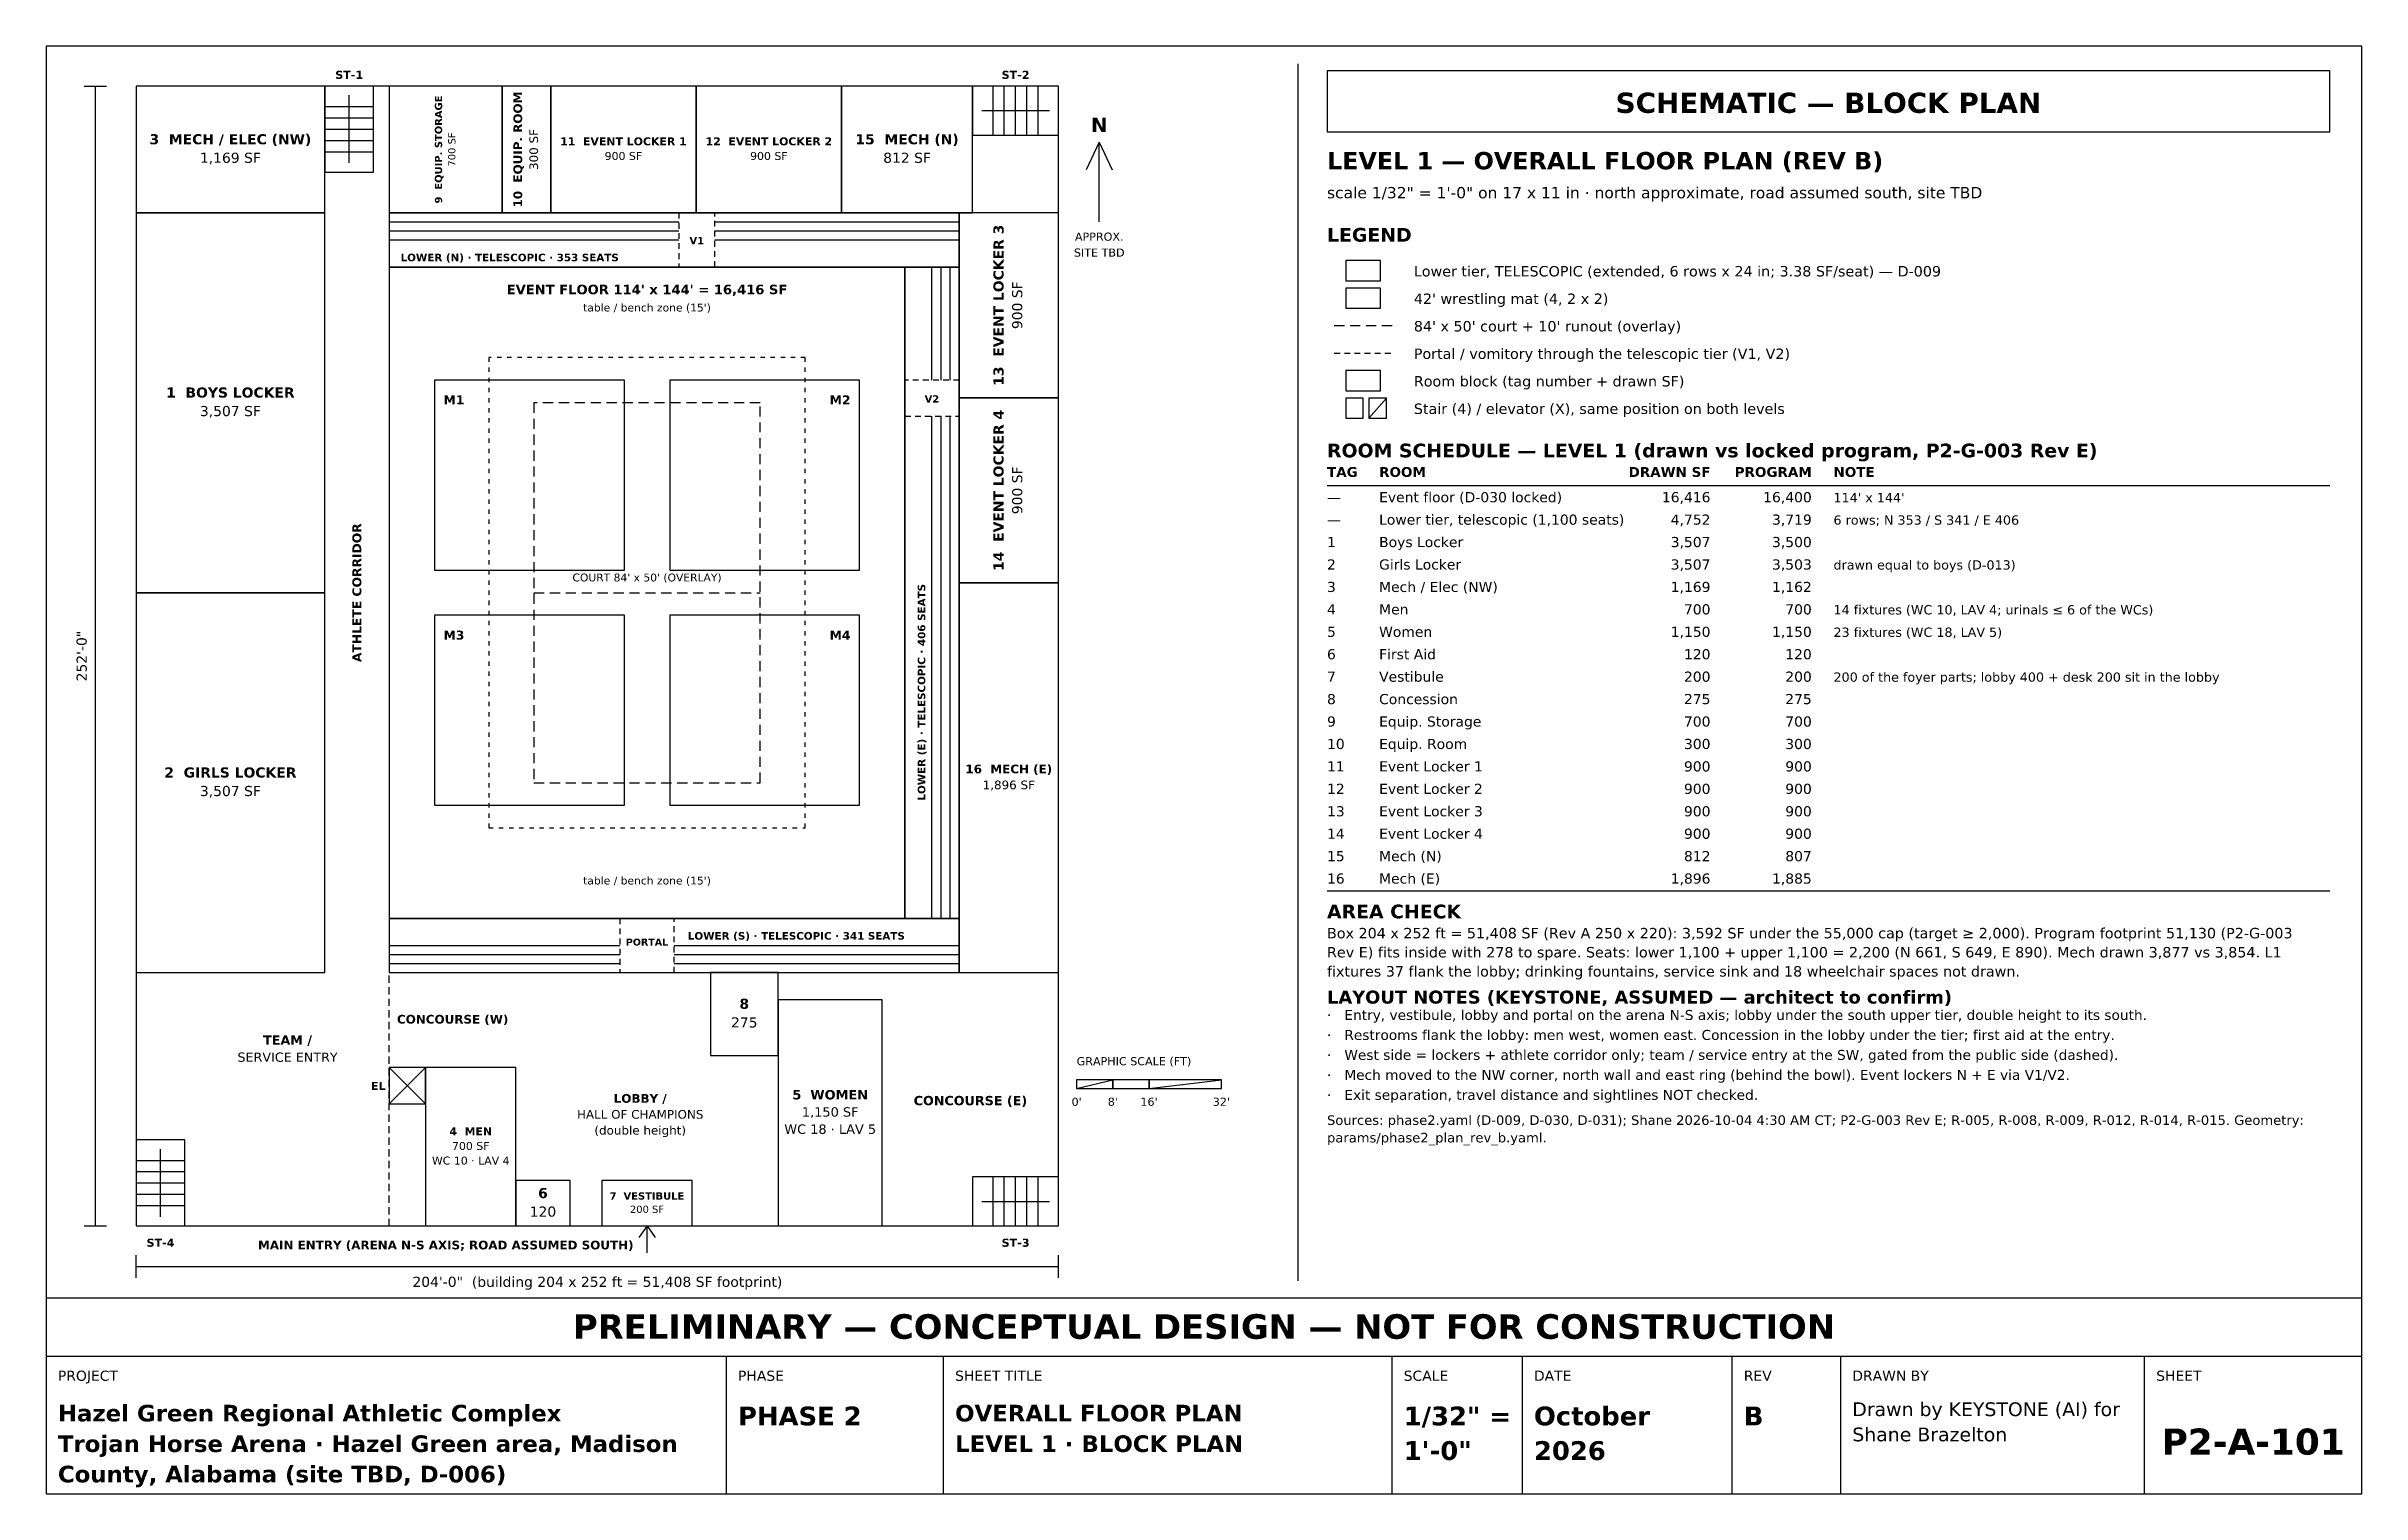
# Model space of a CAD drawing. Header units: inches. Extents: x 0.5 to 16.5, y 0.5 to 10.5.
import ezdxf
from ezdxf.enums import TextEntityAlignment as Align

# ---------------------------------------------------------------- set-up
doc = ezdxf.new("R2010")
doc.units = ezdxf.units.IN
doc.header["$MEASUREMENT"] = 0
for name, color, linetype in [('A-ANNO-DIMS', 7, 'Continuous'), ('A-ANNO-TABL', 7, 'Continuous'), ('A-ANNO-TEXT', 7, 'Continuous'), ('A-AREA-BLCK', 7, 'Continuous'), ('A-AREA-IDEN', 7, 'Continuous'), ('A-FLOR-CORT', 7, 'Continuous'), ('A-FLOR-MATS', 7, 'Continuous'), ('A-FLOR-STRS', 7, 'Continuous'), ('A-SEAT-FIXD', 7, 'Continuous'), ('A-SEAT-TELE', 7, 'Continuous'), ('A-WALL-BLDG', 7, 'Continuous'), ('G-ANNO-TTLB', 7, 'Continuous')]:
    doc.layers.add(name, color=color, linetype=linetype)
doc.styles.add('KS-BOLD', font='DejaVuSans-Bold.ttf')
doc.styles.add('KS-REG', font='DejaVuSans.ttf')

msp = doc.modelspace()

# ---------------------------------------------------------------- linework, layer by layer
at = {"layer": 'A-ANNO-DIMS'}
for p, q in [((0.761, 10.225), (0.917, 10.225)), ((0.839, 2.35), (0.839, 10.225)), ((7.776, 9.838), (7.686, 9.647)), ((7.776, 9.287), (7.776, 9.838)), ((7.776, 9.838), (7.866, 9.647)), ((7.62, 3.3), (7.87, 3.36)), ((8.12, 3.3), (8.62, 3.36)), ((0.761, 2.35), (0.917, 2.35)), ((4.651, 2.35), (4.595, 2.269)), ((4.651, 2.163), (4.651, 2.35)), ((4.651, 2.35), (4.707, 2.269)), ((1.12, 1.991), (1.12, 2.147)), ((7.495, 1.991), (7.495, 2.147)), ((1.12, 2.069), (7.495, 2.069))]:
    msp.add_line(p, q, dxfattribs=at)
for points in [[(7.62, 3.3), (7.87, 3.3), (7.87, 3.36), (7.62, 3.36)], [(7.87, 3.3), (8.12, 3.3), (8.12, 3.36), (7.87, 3.36)], [(8.12, 3.3), (8.62, 3.3), (8.62, 3.36), (8.12, 3.36)]]:
    msp.add_lwpolyline(points, close=True, dxfattribs=at)
at = {"layer": 'A-ANNO-TABL'}
for p, q in [((9.35, 7.465), (16.28, 7.465)), ((9.35, 4.665), (16.28, 4.665))]:
    msp.add_line(p, q, dxfattribs=at)
at = {"layer": 'A-ANNO-TEXT'}
for p, q in [((9.15, 1.97), (9.15, 10.38)), ((9.4, 8.57), (9.47, 8.57)), ((9.51, 8.57), (9.58, 8.57)), ((9.62, 8.57), (9.69, 8.57)), ((9.73, 8.57), (9.8, 8.57)), ((9.4, 8.38), (9.44, 8.38)), ((9.47, 8.38), (9.51, 8.38)), ((9.54, 8.38), (9.58, 8.38)), ((9.61, 8.38), (9.65, 8.38)), ((9.68, 8.38), (9.72, 8.38)), ((9.75, 8.38), (9.79, 8.38)), ((9.64, 7.93), (9.76, 8.07))]:
    msp.add_line(p, q, dxfattribs=at)
for points in [[(9.35, 9.91), (16.28, 9.91), (16.28, 10.33), (9.35, 10.33)], [(9.48, 8.88), (9.72, 8.88), (9.72, 9.02), (9.48, 9.02)], [(9.48, 8.69), (9.72, 8.69), (9.72, 8.83), (9.48, 8.83)], [(9.48, 8.12), (9.72, 8.12), (9.72, 8.26), (9.48, 8.26)], [(9.48, 7.93), (9.6, 7.93), (9.6, 8.07), (9.48, 8.07)], [(9.64, 7.93), (9.76, 7.93), (9.76, 8.07), (9.64, 8.07)]]:
    msp.add_lwpolyline(points, close=True, dxfattribs=at)
at = {"layer": 'A-AREA-BLCK'}
for p, q in [((4.91, 9.35), (4.87, 9.35)), ((4.87, 9.35), (4.87, 9.31)), ((4.98, 9.35), (4.94, 9.35)), ((5.05, 9.35), (5.01, 9.35)), ((5.12, 9.35), (5.08, 9.35)), ((5.12, 9.325), (5.12, 9.35)), ((5.12, 9.255), (5.12, 9.295)), ((4.87, 9.28), (4.87, 9.24)), ((4.87, 9.21), (4.87, 9.17)), ((4.87, 9.14), (4.87, 9.1)), ((5.12, 9.185), (5.12, 9.225)), ((5.12, 9.115), (5.12, 9.155)), ((4.87, 9.07), (4.87, 9.03)), ((4.87, 9), (4.87, 8.975)), ((4.87, 8.975), (4.91, 8.975)), ((4.94, 8.975), (4.98, 8.975)), ((5.01, 8.975), (5.05, 8.975)), ((5.08, 8.975), (5.12, 8.975)), ((5.12, 9.045), (5.12, 9.085)), ((5.12, 8.975), (5.12, 9.015)), ((6.458, 8.194), (6.433, 8.194)), ((6.433, 8.194), (6.433, 8.154)), ((6.527, 8.194), (6.487, 8.194)), ((6.598, 8.194), (6.558, 8.194)), ((6.668, 8.194), (6.628, 8.194)), ((6.737, 8.194), (6.697, 8.194)), ((6.808, 8.194), (6.768, 8.194)), ((6.808, 8.154), (6.808, 8.194)), ((6.433, 8.124), (6.433, 8.084)), ((6.433, 8.054), (6.433, 8.014)), ((6.808, 8.084), (6.808, 8.124)), ((6.808, 8.014), (6.808, 8.054)), ((6.433, 7.984), (6.433, 7.944)), ((6.433, 7.944), (6.473, 7.944)), ((6.503, 7.944), (6.543, 7.944)), ((6.572, 7.944), (6.612, 7.944)), ((6.643, 7.944), (6.683, 7.944)), ((6.713, 7.944), (6.753, 7.944)), ((6.782, 7.944), (6.808, 7.944)), ((6.808, 7.944), (6.808, 7.984)), ((4.489, 4.475), (4.464, 4.475)), ((4.464, 4.475), (4.464, 4.435)), ((4.464, 4.405), (4.464, 4.365)), ((4.464, 4.335), (4.464, 4.295)), ((4.559, 4.475), (4.519, 4.475)), ((4.629, 4.475), (4.589, 4.475)), ((4.699, 4.475), (4.659, 4.475)), ((4.769, 4.475), (4.729, 4.475)), ((4.839, 4.475), (4.799, 4.475)), ((4.839, 4.45), (4.839, 4.475)), ((4.839, 4.38), (4.839, 4.42)), ((4.839, 4.31), (4.839, 4.35)), ((4.464, 4.265), (4.464, 4.225)), ((4.464, 4.195), (4.464, 4.155)), ((4.839, 4.24), (4.839, 4.28)), ((4.839, 4.17), (4.839, 4.21)), ((2.87, 4.03), (2.87, 4.08)), ((2.87, 3.95), (2.87, 4)), ((4.464, 4.125), (4.464, 4.1)), ((4.464, 4.1), (4.504, 4.1)), ((4.534, 4.1), (4.574, 4.1)), ((4.604, 4.1), (4.644, 4.1)), ((4.674, 4.1), (4.714, 4.1)), ((4.744, 4.1), (4.784, 4.1)), ((4.814, 4.1), (4.839, 4.1)), ((4.839, 4.1), (4.839, 4.14)), ((2.87, 3.87), (2.87, 3.92)), ((2.87, 3.79), (2.87, 3.84)), ((2.87, 3.71), (2.87, 3.76)), ((2.87, 3.63), (2.87, 3.68)), ((2.87, 3.55), (2.87, 3.6)), ((2.87, 3.47), (2.87, 3.52)), ((2.87, 3.39), (2.87, 3.44)), ((2.87, 3.31), (2.87, 3.36)), ((2.87, 3.23), (2.87, 3.28)), ((2.87, 3.15), (2.87, 3.2)), ((2.87, 3.07), (2.87, 3.12)), ((2.87, 2.99), (2.87, 3.04)), ((2.87, 2.91), (2.87, 2.96)), ((2.87, 2.83), (2.87, 2.88)), ((2.87, 2.75), (2.87, 2.8)), ((2.87, 2.67), (2.87, 2.72)), ((2.87, 2.59), (2.87, 2.64)), ((2.87, 2.51), (2.87, 2.56)), ((2.87, 2.43), (2.87, 2.48)), ((2.87, 2.35), (2.87, 2.4))]:
    msp.add_line(p, q, dxfattribs=at)
for points in [[(1.12, 9.35), (2.425, 9.35), (2.425, 10.225), (1.12, 10.225)], [(2.87, 9.35), (3.651, 9.35), (3.651, 10.225), (2.87, 10.225)], [(3.651, 9.35), (3.986, 9.35), (3.986, 10.225), (3.651, 10.225)], [(3.986, 9.35), (4.991, 9.35), (4.991, 10.225), (3.986, 10.225)], [(4.991, 9.35), (5.995, 9.35), (5.995, 10.225), (4.991, 10.225)], [(5.995, 9.35), (6.901, 9.35), (6.901, 10.225), (5.995, 10.225)], [(1.12, 6.725), (2.425, 6.725), (2.425, 9.35), (1.12, 9.35)], [(6.808, 8.072), (7.495, 8.072), (7.495, 9.35), (6.808, 9.35)], [(6.808, 6.793), (7.495, 6.793), (7.495, 8.072), (6.808, 8.072)], [(1.12, 4.1), (2.425, 4.1), (2.425, 6.725), (1.12, 6.725)], [(6.808, 4.1), (7.495, 4.1), (7.495, 6.793), (6.808, 6.793)], [(5.089, 3.527), (5.558, 3.527), (5.558, 4.1), (5.089, 4.1)], [(5.558, 2.35), (6.276, 2.35), (6.276, 3.913), (5.558, 3.913)], [(3.12, 2.35), (3.745, 2.35), (3.745, 3.444), (3.12, 3.444)], [(3.745, 2.35), (4.12, 2.35), (4.12, 2.663), (3.745, 2.663)], [(4.339, 2.35), (4.964, 2.35), (4.964, 2.663), (4.339, 2.663)]]:
    msp.add_lwpolyline(points, close=True, dxfattribs=at)
at = {"layer": 'A-FLOR-CORT'}
for p, q in [((3.575, 8.35), (3.558, 8.35)), ((3.558, 8.35), (3.558, 8.32)), ((3.645, 8.35), (3.615, 8.35)), ((3.715, 8.35), (3.685, 8.35)), ((3.785, 8.35), (3.755, 8.35)), ((3.855, 8.35), (3.825, 8.35)), ((3.925, 8.35), (3.895, 8.35)), ((3.995, 8.35), (3.965, 8.35)), ((4.065, 8.35), (4.035, 8.35)), ((4.135, 8.35), (4.105, 8.35)), ((4.205, 8.35), (4.175, 8.35)), ((4.275, 8.35), (4.245, 8.35)), ((4.345, 8.35), (4.315, 8.35)), ((4.415, 8.35), (4.385, 8.35)), ((4.485, 8.35), (4.455, 8.35)), ((4.555, 8.35), (4.525, 8.35)), ((4.625, 8.35), (4.595, 8.35)), ((4.695, 8.35), (4.665, 8.35)), ((4.765, 8.35), (4.735, 8.35)), ((4.835, 8.35), (4.805, 8.35)), ((4.905, 8.35), (4.875, 8.35)), ((4.975, 8.35), (4.945, 8.35)), ((5.045, 8.35), (5.015, 8.35)), ((5.115, 8.35), (5.085, 8.35)), ((5.185, 8.35), (5.155, 8.35)), ((5.255, 8.35), (5.225, 8.35)), ((5.325, 8.35), (5.295, 8.35)), ((5.395, 8.35), (5.365, 8.35)), ((5.465, 8.35), (5.435, 8.35)), ((5.535, 8.35), (5.505, 8.35)), ((5.605, 8.35), (5.575, 8.35)), ((5.675, 8.35), (5.645, 8.35)), ((5.745, 8.35), (5.715, 8.35)), ((5.745, 8.32), (5.745, 8.35)), ((3.558, 8.28), (3.558, 8.25)), ((3.558, 8.21), (3.558, 8.18)), ((5.745, 8.25), (5.745, 8.28)), ((5.745, 8.18), (5.745, 8.21)), ((3.558, 8.14), (3.558, 8.11)), ((3.558, 8.07), (3.558, 8.04)), ((3.558, 8), (3.558, 7.97)), ((3.892, 8.037), (3.87, 8.037)), ((3.87, 8.037), (3.87, 7.967)), ((4.002, 8.037), (3.932, 8.037)), ((4.112, 8.037), (4.042, 8.037)), ((4.222, 8.037), (4.152, 8.037)), ((4.332, 8.037), (4.262, 8.037)), ((4.442, 8.037), (4.372, 8.037)), ((4.553, 8.037), (4.482, 8.037)), ((4.662, 8.037), (4.592, 8.037)), ((4.772, 8.037), (4.702, 8.037)), ((4.883, 8.037), (4.812, 8.037)), ((4.992, 8.037), (4.923, 8.037)), ((5.103, 8.037), (5.032, 8.037)), ((5.213, 8.037), (5.143, 8.037)), ((5.322, 8.037), (5.253, 8.037)), ((5.433, 8.037), (5.362, 8.037)), ((5.433, 7.943), (5.433, 8.012)), ((5.745, 8.11), (5.745, 8.14)), ((5.745, 8.04), (5.745, 8.07)), ((3.558, 7.93), (3.558, 7.9)), ((3.558, 7.86), (3.558, 7.83)), ((3.87, 7.927), (3.87, 7.857)), ((5.433, 7.833), (5.433, 7.902)), ((5.745, 7.97), (5.745, 8)), ((5.745, 7.9), (5.745, 7.93)), ((5.745, 7.83), (5.745, 7.86)), ((3.558, 7.79), (3.558, 7.76)), ((3.558, 7.72), (3.558, 7.69)), ((3.87, 7.817), (3.87, 7.747)), ((3.87, 7.707), (3.87, 7.637)), ((5.433, 7.723), (5.433, 7.793)), ((5.433, 7.613), (5.433, 7.683)), ((5.745, 7.76), (5.745, 7.79)), ((5.745, 7.69), (5.745, 7.72)), ((3.558, 7.65), (3.558, 7.62)), ((3.558, 7.58), (3.558, 7.55)), ((3.87, 7.597), (3.87, 7.527)), ((5.433, 7.503), (5.433, 7.573)), ((5.745, 7.62), (5.745, 7.65)), ((5.745, 7.55), (5.745, 7.58)), ((3.558, 7.51), (3.558, 7.48)), ((3.558, 7.44), (3.558, 7.41)), ((3.558, 7.37), (3.558, 7.34)), ((3.87, 7.487), (3.87, 7.417)), ((3.87, 7.377), (3.87, 7.307)), ((5.433, 7.393), (5.433, 7.463)), ((5.745, 7.48), (5.745, 7.51)), ((5.745, 7.41), (5.745, 7.44)), ((5.745, 7.34), (5.745, 7.37)), ((3.558, 7.3), (3.558, 7.27)), ((3.558, 7.23), (3.558, 7.2)), ((3.87, 7.267), (3.87, 7.197)), ((5.433, 7.283), (5.433, 7.353)), ((5.433, 7.173), (5.433, 7.243)), ((5.745, 7.27), (5.745, 7.3)), ((5.745, 7.2), (5.745, 7.23)), ((3.558, 7.16), (3.558, 7.13)), ((3.558, 7.09), (3.558, 7.06)), ((3.87, 7.157), (3.87, 7.087)), ((3.87, 7.047), (3.87, 6.977)), ((5.433, 7.063), (5.433, 7.133)), ((5.745, 7.13), (5.745, 7.16)), ((5.745, 7.06), (5.745, 7.09)), ((3.558, 7.02), (3.558, 6.99)), ((3.558, 6.95), (3.558, 6.92)), ((3.87, 6.937), (3.87, 6.867)), ((5.433, 6.953), (5.433, 7.023)), ((5.433, 6.843), (5.433, 6.913)), ((5.745, 6.99), (5.745, 7.02)), ((5.745, 6.92), (5.745, 6.95)), ((5.745, 6.85), (5.745, 6.88)), ((3.558, 6.88), (3.558, 6.85)), ((3.558, 6.81), (3.558, 6.78)), ((3.558, 6.74), (3.558, 6.71)), ((3.87, 6.827), (3.87, 6.757)), ((3.87, 6.725), (3.94, 6.725)), ((3.98, 6.725), (4.05, 6.725)), ((4.09, 6.725), (4.16, 6.725)), ((4.2, 6.725), (4.27, 6.725)), ((4.31, 6.725), (4.38, 6.725)), ((4.42, 6.725), (4.49, 6.725)), ((4.53, 6.725), (4.6, 6.725)), ((4.64, 6.725), (4.71, 6.725)), ((4.75, 6.725), (4.82, 6.725)), ((4.86, 6.725), (4.93, 6.725)), ((4.97, 6.725), (5.04, 6.725)), ((5.08, 6.725), (5.15, 6.725)), ((5.19, 6.725), (5.26, 6.725)), ((5.3, 6.725), (5.37, 6.725)), ((5.41, 6.725), (5.433, 6.725)), ((5.433, 6.732), (5.433, 6.803)), ((5.745, 6.78), (5.745, 6.81)), ((5.745, 6.71), (5.745, 6.74)), ((3.558, 6.67), (3.558, 6.64)), ((3.558, 6.6), (3.558, 6.57)), ((3.87, 6.717), (3.87, 6.647)), ((3.87, 6.607), (3.87, 6.537)), ((5.433, 6.623), (5.433, 6.693)), ((5.433, 6.513), (5.433, 6.583)), ((5.745, 6.64), (5.745, 6.67)), ((5.745, 6.57), (5.745, 6.6)), ((3.558, 6.53), (3.558, 6.5)), ((3.558, 6.46), (3.558, 6.43)), ((3.87, 6.497), (3.87, 6.427)), ((5.433, 6.402), (5.433, 6.473)), ((5.745, 6.5), (5.745, 6.53)), ((5.745, 6.43), (5.745, 6.46)), ((3.558, 6.39), (3.558, 6.36)), ((3.558, 6.32), (3.558, 6.29)), ((3.558, 6.25), (3.558, 6.22)), ((3.87, 6.387), (3.87, 6.317)), ((3.87, 6.277), (3.87, 6.207)), ((5.433, 6.293), (5.433, 6.362)), ((5.433, 6.183), (5.433, 6.252)), ((5.745, 6.36), (5.745, 6.39)), ((5.745, 6.29), (5.745, 6.32)), ((5.745, 6.22), (5.745, 6.25)), ((3.558, 6.18), (3.558, 6.15)), ((3.558, 6.11), (3.558, 6.08)), ((3.87, 6.167), (3.87, 6.097)), ((5.433, 6.072), (5.433, 6.143)), ((5.745, 6.15), (5.745, 6.18)), ((5.745, 6.08), (5.745, 6.11)), ((3.558, 6.04), (3.558, 6.01)), ((3.558, 5.97), (3.558, 5.94)), ((3.87, 6.057), (3.87, 5.987)), ((3.87, 5.947), (3.87, 5.877)), ((5.433, 5.962), (5.433, 6.032)), ((5.433, 5.853), (5.433, 5.922)), ((5.745, 6.01), (5.745, 6.04)), ((5.745, 5.94), (5.745, 5.97)), ((3.558, 5.9), (3.558, 5.87)), ((3.558, 5.83), (3.558, 5.8)), ((3.558, 5.76), (3.558, 5.73)), ((3.87, 5.837), (3.87, 5.767)), ((5.433, 5.742), (5.433, 5.812)), ((5.745, 5.87), (5.745, 5.9)), ((5.745, 5.8), (5.745, 5.83)), ((5.745, 5.73), (5.745, 5.76)), ((3.558, 5.69), (3.558, 5.66)), ((3.558, 5.62), (3.558, 5.59)), ((3.87, 5.727), (3.87, 5.657)), ((3.87, 5.617), (3.87, 5.547)), ((5.433, 5.632), (5.433, 5.702)), ((5.745, 5.66), (5.745, 5.69)), ((5.745, 5.59), (5.745, 5.62)), ((3.558, 5.55), (3.558, 5.52)), ((3.558, 5.48), (3.558, 5.45)), ((3.87, 5.507), (3.87, 5.437)), ((5.433, 5.522), (5.433, 5.592)), ((5.433, 5.412), (5.433, 5.482)), ((5.745, 5.52), (5.745, 5.55)), ((5.745, 5.45), (5.745, 5.48)), ((3.558, 5.41), (3.558, 5.38)), ((3.558, 5.34), (3.558, 5.31)), ((3.87, 5.412), (3.94, 5.412)), ((3.98, 5.412), (4.05, 5.412)), ((4.09, 5.412), (4.16, 5.412)), ((4.2, 5.412), (4.27, 5.412)), ((4.31, 5.412), (4.38, 5.412)), ((4.42, 5.412), (4.49, 5.412)), ((4.53, 5.412), (4.6, 5.412)), ((4.64, 5.412), (4.71, 5.412)), ((4.75, 5.412), (4.82, 5.412)), ((4.86, 5.412), (4.93, 5.412)), ((4.97, 5.412), (5.04, 5.412)), ((5.08, 5.412), (5.15, 5.412)), ((5.19, 5.412), (5.26, 5.412)), ((5.3, 5.412), (5.37, 5.412)), ((5.41, 5.412), (5.433, 5.412)), ((5.745, 5.38), (5.745, 5.41)), ((5.745, 5.31), (5.745, 5.34)), ((3.558, 5.27), (3.558, 5.24)), ((3.558, 5.2), (3.558, 5.17)), ((3.558, 5.13), (3.558, 5.1)), ((5.745, 5.24), (5.745, 5.27)), ((5.745, 5.17), (5.745, 5.2)), ((5.745, 5.1), (5.745, 5.13)), ((3.558, 5.1), (3.587, 5.1)), ((3.627, 5.1), (3.658, 5.1)), ((3.698, 5.1), (3.728, 5.1)), ((3.768, 5.1), (3.798, 5.1)), ((3.838, 5.1), (3.868, 5.1)), ((3.908, 5.1), (3.938, 5.1)), ((3.978, 5.1), (4.008, 5.1)), ((4.048, 5.1), (4.077, 5.1)), ((4.117, 5.1), (4.147, 5.1)), ((4.188, 5.1), (4.218, 5.1)), ((4.258, 5.1), (4.287, 5.1)), ((4.328, 5.1), (4.357, 5.1)), ((4.397, 5.1), (4.428, 5.1)), ((4.468, 5.1), (4.498, 5.1)), ((4.538, 5.1), (4.568, 5.1)), ((4.607, 5.1), (4.638, 5.1)), ((4.678, 5.1), (4.707, 5.1)), ((4.748, 5.1), (4.778, 5.1)), ((4.818, 5.1), (4.848, 5.1)), ((4.888, 5.1), (4.918, 5.1)), ((4.958, 5.1), (4.988, 5.1)), ((5.028, 5.1), (5.058, 5.1)), ((5.098, 5.1), (5.128, 5.1)), ((5.168, 5.1), (5.198, 5.1)), ((5.238, 5.1), (5.268, 5.1)), ((5.308, 5.1), (5.338, 5.1)), ((5.378, 5.1), (5.408, 5.1)), ((5.448, 5.1), (5.478, 5.1)), ((5.518, 5.1), (5.547, 5.1)), ((5.588, 5.1), (5.617, 5.1)), ((5.657, 5.1), (5.688, 5.1)), ((5.727, 5.1), (5.745, 5.1))]:
    msp.add_line(p, q, dxfattribs=at)
at = {"layer": 'A-FLOR-MATS'}
for points in [[(2.87, 4.475), (6.433, 4.475), (6.433, 8.975), (2.87, 8.975)], [(3.183, 6.881), (4.495, 6.881), (4.495, 8.194), (3.183, 8.194)], [(4.808, 6.881), (6.12, 6.881), (6.12, 8.194), (4.808, 8.194)], [(3.183, 5.256), (4.495, 5.256), (4.495, 6.569), (3.183, 6.569)], [(4.808, 5.256), (6.12, 5.256), (6.12, 6.569), (4.808, 6.569)]]:
    msp.add_lwpolyline(points, close=True, dxfattribs=at)
at = {"layer": 'A-FLOR-STRS'}
for p, q in [((2.425, 10.084), (2.762, 10.084)), ((2.593, 9.694), (2.593, 10.162)), ((7.042, 9.887), (7.042, 10.225)), ((7.12, 9.887), (7.12, 10.225)), ((7.198, 9.887), (7.198, 10.225)), ((7.276, 9.887), (7.276, 10.225)), ((7.354, 9.887), (7.354, 10.225)), ((2.425, 10.006), (2.762, 10.006)), ((2.425, 9.928), (2.762, 9.928)), ((6.964, 10.056), (7.433, 10.056)), ((2.425, 9.85), (2.762, 9.85)), ((2.425, 9.772), (2.762, 9.772)), ((2.87, 3.194), (3.12, 3.444)), ((2.87, 3.444), (3.12, 3.194)), ((1.289, 2.413), (1.289, 2.881)), ((1.12, 2.803), (1.458, 2.803)), ((1.12, 2.725), (1.458, 2.725)), ((1.12, 2.647), (1.458, 2.647)), ((1.12, 2.569), (1.458, 2.569)), ((7.042, 2.35), (7.042, 2.688)), ((7.12, 2.35), (7.12, 2.688)), ((7.198, 2.35), (7.198, 2.688)), ((7.276, 2.35), (7.276, 2.688)), ((7.354, 2.35), (7.354, 2.688)), ((1.12, 2.491), (1.458, 2.491)), ((6.964, 2.519), (7.433, 2.519))]:
    msp.add_line(p, q, dxfattribs=at)
for points in [[(2.425, 9.631), (2.762, 9.631), (2.762, 10.225), (2.425, 10.225)], [(6.901, 9.887), (7.495, 9.887), (7.495, 10.225), (6.901, 10.225)], [(2.87, 3.194), (3.12, 3.194), (3.12, 3.444), (2.87, 3.444)], [(1.12, 2.35), (1.458, 2.35), (1.458, 2.944), (1.12, 2.944)], [(6.901, 2.35), (7.495, 2.35), (7.495, 2.688), (6.901, 2.688)]]:
    msp.add_lwpolyline(points, close=True, dxfattribs=at)
at = {"layer": 'A-SEAT-FIXD'}
msp.add_lwpolyline([(2.87, 4.1), (6.808, 4.1), (6.808, 9.35), (2.87, 9.35)], close=True, dxfattribs=at)
at = {"layer": 'A-SEAT-TELE'}
for p, q in [((2.87, 9.287), (4.87, 9.287)), ((5.12, 9.287), (6.808, 9.287)), ((2.87, 9.225), (4.87, 9.225)), ((2.87, 9.162), (4.87, 9.162)), ((5.12, 9.225), (6.808, 9.225)), ((5.12, 9.162), (6.808, 9.162)), ((6.62, 8.194), (6.62, 8.975)), ((6.683, 8.194), (6.683, 8.975)), ((6.745, 8.194), (6.745, 8.975)), ((6.62, 4.475), (6.62, 7.944)), ((6.683, 4.475), (6.683, 7.944)), ((6.745, 4.475), (6.745, 7.944)), ((2.87, 4.287), (4.464, 4.287)), ((2.87, 4.225), (4.464, 4.225)), ((2.87, 4.162), (4.464, 4.162)), ((4.839, 4.287), (6.808, 4.287)), ((4.839, 4.225), (6.808, 4.225)), ((4.839, 4.162), (6.808, 4.162))]:
    msp.add_line(p, q, dxfattribs=at)
for points in [[(2.87, 8.975), (6.808, 8.975), (6.808, 9.35), (2.87, 9.35)], [(6.433, 4.475), (6.808, 4.475), (6.808, 8.975), (6.433, 8.975)], [(2.87, 4.1), (6.808, 4.1), (6.808, 4.475), (2.87, 4.475)]]:
    msp.add_lwpolyline(points, close=True, dxfattribs=at)
at = {"layer": 'A-WALL-BLDG'}
msp.add_lwpolyline([(1.12, 2.35), (7.495, 2.35), (7.495, 10.225), (1.12, 10.225)], close=True, dxfattribs=at)
at = {"layer": 'G-ANNO-TTLB'}
for p, q in [((0.5, 1.45), (16.5, 1.45)), ((5.2, 0.5), (5.2, 1.45)), ((6.7, 0.5), (6.7, 1.45)), ((9.8, 0.5), (9.8, 1.45)), ((10.7, 0.5), (10.7, 1.45)), ((12.15, 0.5), (12.15, 1.45)), ((12.9, 0.5), (12.9, 1.45)), ((15, 0.5), (15, 1.45))]:
    msp.add_line(p, q, dxfattribs=at)
for points in [[(0.5, 0.5), (16.5, 0.5), (16.5, 10.5), (0.5, 10.5)], [(0.5, 1.45), (16.5, 1.45), (16.5, 1.85), (0.5, 1.85)]]:
    msp.add_lwpolyline(points, close=True, dxfattribs=at)

# ---------------------------------------------------------------- texts
at = {"layer": 'A-ANNO-DIMS'}
for s, height, style, p in [('N', 0.1, 'KS-BOLD', (7.776, 9.907)), ('APPROX.', 0.056, 'KS-REG', (7.776, 9.157)), ('SITE TBD', 0.056, 'KS-REG', (7.776, 9.047)), ("0'", 0.056, 'KS-REG', (7.62, 3.18)), ("8'", 0.056, 'KS-REG', (7.87, 3.18)), ("16'", 0.056, 'KS-REG', (8.12, 3.18)), ("32'", 0.056, 'KS-REG', (8.62, 3.18)), ('204\'-0"  (building 204 x 252 ft = 51,408 SF footprint)', 0.07, 'KS-REG', (4.308, 1.929))]:
    msp.add_text(s, height=height, dxfattribs=dict(at, style=style)).set_placement(p, align=Align.CENTER)
at = {"layer": 'A-ANNO-DIMS', "style": 'KS-REG'}
msp.add_text('252\'-0"', height=0.07, rotation=90, dxfattribs=at).set_placement((0.779, 6.287), align=Align.CENTER)
msp.add_text('GRAPHIC SCALE (FT)', height=0.056, dxfattribs=at).set_placement((7.62, 3.46))
at = {"layer": 'A-ANNO-TABL'}
for s, height, style, p in [('TAG', 0.068, 'KS-BOLD', (9.35, 7.525)), ('ROOM', 0.068, 'KS-BOLD', (9.71, 7.525)), ('NOTE', 0.068, 'KS-BOLD', (12.85, 7.525)), ('—', 0.07, 'KS-REG', (9.35, 7.35)), ('Event floor (D-030 locked)', 0.07, 'KS-REG', (9.71, 7.35)), ("114' x 144'", 0.064, 'KS-REG', (12.85, 7.35)), ('—', 0.07, 'KS-REG', (9.35, 7.195)), ('Lower tier, telescopic (1,100 seats)', 0.07, 'KS-REG', (9.71, 7.195)), ('6 rows; N 353 / S 341 / E 406', 0.064, 'KS-REG', (12.85, 7.195)), ('1', 0.07, 'KS-REG', (9.35, 7.04)), ('Boys Locker', 0.07, 'KS-REG', (9.71, 7.04)), ('2', 0.07, 'KS-REG', (9.35, 6.885)), ('Girls Locker', 0.07, 'KS-REG', (9.71, 6.885)), ('drawn equal to boys (D-013)', 0.064, 'KS-REG', (12.85, 6.885)), ('3', 0.07, 'KS-REG', (9.35, 6.73)), ('Mech / Elec (NW)', 0.07, 'KS-REG', (9.71, 6.73)), ('4', 0.07, 'KS-REG', (9.35, 6.575)), ('Men', 0.07, 'KS-REG', (9.71, 6.575)), ('14 fixtures (WC 10, LAV 4; urinals ≤ 6 of the WCs)', 0.064, 'KS-REG', (12.85, 6.575)), ('5', 0.07, 'KS-REG', (9.35, 6.42)), ('Women', 0.07, 'KS-REG', (9.71, 6.42)), ('23 fixtures (WC 18, LAV 5)', 0.064, 'KS-REG', (12.85, 6.42)), ('6', 0.07, 'KS-REG', (9.35, 6.265)), ('First Aid', 0.07, 'KS-REG', (9.71, 6.265)), ('7', 0.07, 'KS-REG', (9.35, 6.11)), ('Vestibule', 0.07, 'KS-REG', (9.71, 6.11)), ('200 of the foyer parts; lobby 400 + desk 200 sit in the lobby', 0.064, 'KS-REG', (12.85, 6.11)), ('8', 0.07, 'KS-REG', (9.35, 5.955)), ('Concession', 0.07, 'KS-REG', (9.71, 5.955)), ('9', 0.07, 'KS-REG', (9.35, 5.8)), ('Equip. Storage', 0.07, 'KS-REG', (9.71, 5.8)), ('10', 0.07, 'KS-REG', (9.35, 5.645)), ('Equip. Room', 0.07, 'KS-REG', (9.71, 5.645)), ('11', 0.07, 'KS-REG', (9.35, 5.49)), ('Event Locker 1', 0.07, 'KS-REG', (9.71, 5.49)), ('12', 0.07, 'KS-REG', (9.35, 5.335)), ('Event Locker 2', 0.07, 'KS-REG', (9.71, 5.335)), ('13', 0.07, 'KS-REG', (9.35, 5.18)), ('Event Locker 3', 0.07, 'KS-REG', (9.71, 5.18)), ('14', 0.07, 'KS-REG', (9.35, 5.025)), ('Event Locker 4', 0.07, 'KS-REG', (9.71, 5.025)), ('15', 0.07, 'KS-REG', (9.35, 4.87)), ('Mech (N)', 0.07, 'KS-REG', (9.71, 4.87)), ('16', 0.07, 'KS-REG', (9.35, 4.715)), ('Mech (E)', 0.07, 'KS-REG', (9.71, 4.715))]:
    msp.add_text(s, height=height, dxfattribs=dict(at, style=style)).set_placement(p)
for s, height, style, p in [('DRAWN SF', 0.068, 'KS-BOLD', (12, 7.525)), ('PROGRAM', 0.068, 'KS-BOLD', (12.7, 7.525)), ('16,416', 0.07, 'KS-REG', (12, 7.35)), ('16,400', 0.07, 'KS-REG', (12.7, 7.35)), ('4,752', 0.07, 'KS-REG', (12, 7.195)), ('3,719', 0.07, 'KS-REG', (12.7, 7.195)), ('3,507', 0.07, 'KS-REG', (12, 7.04)), ('3,500', 0.07, 'KS-REG', (12.7, 7.04)), ('3,507', 0.07, 'KS-REG', (12, 6.885)), ('3,503', 0.07, 'KS-REG', (12.7, 6.885)), ('1,169', 0.07, 'KS-REG', (12, 6.73)), ('1,162', 0.07, 'KS-REG', (12.7, 6.73)), ('700', 0.07, 'KS-REG', (12, 6.575)), ('700', 0.07, 'KS-REG', (12.7, 6.575)), ('1,150', 0.07, 'KS-REG', (12, 6.42)), ('1,150', 0.07, 'KS-REG', (12.7, 6.42)), ('120', 0.07, 'KS-REG', (12, 6.265)), ('120', 0.07, 'KS-REG', (12.7, 6.265)), ('200', 0.07, 'KS-REG', (12, 6.11)), ('200', 0.07, 'KS-REG', (12.7, 6.11)), ('275', 0.07, 'KS-REG', (12, 5.955)), ('275', 0.07, 'KS-REG', (12.7, 5.955)), ('700', 0.07, 'KS-REG', (12, 5.8)), ('700', 0.07, 'KS-REG', (12.7, 5.8)), ('300', 0.07, 'KS-REG', (12, 5.645)), ('300', 0.07, 'KS-REG', (12.7, 5.645)), ('900', 0.07, 'KS-REG', (12, 5.49)), ('900', 0.07, 'KS-REG', (12.7, 5.49)), ('900', 0.07, 'KS-REG', (12, 5.335)), ('900', 0.07, 'KS-REG', (12.7, 5.335)), ('900', 0.07, 'KS-REG', (12, 5.18)), ('900', 0.07, 'KS-REG', (12.7, 5.18)), ('900', 0.07, 'KS-REG', (12, 5.025)), ('900', 0.07, 'KS-REG', (12.7, 5.025)), ('812', 0.07, 'KS-REG', (12, 4.87)), ('807', 0.07, 'KS-REG', (12.7, 4.87)), ('1,896', 0.07, 'KS-REG', (12, 4.715)), ('1,885', 0.07, 'KS-REG', (12.7, 4.715))]:
    msp.add_text(s, height=height, dxfattribs=dict(at, style=style)).set_placement(p, align=Align.RIGHT)
at = {"layer": 'A-ANNO-TEXT', "style": 'KS-BOLD'}
msp.add_text('SCHEMATIC — BLOCK PLAN', height=0.14, dxfattribs=at).set_placement((12.815, 10.04), align=Align.CENTER)
at = {"layer": 'A-ANNO-TEXT'}
for s, height, style, p in [('LEVEL 1 — OVERALL FLOOR PLAN (REV B)', 0.12, 'KS-BOLD', (9.35, 9.65)), ('scale 1/32" = 1\'-0" on 17 x 11 in · north approximate, road assumed south, site TBD', 0.078, 'KS-REG', (9.35, 9.45)), ('LEGEND', 0.095, 'KS-BOLD', (9.35, 9.15)), ('Lower tier, TELESCOPIC (extended, 6 rows x 24 in; 3.38 SF/seat) — D-009', 0.072, 'KS-REG', (9.95, 8.91)), ("42' wrestling mat (4, 2 x 2)", 0.072, 'KS-REG', (9.95, 8.72)), ("84' x 50' court + 10' runout (overlay)", 0.072, 'KS-REG', (9.95, 8.53)), ('Portal / vomitory through the telescopic tier (V1, V2)', 0.072, 'KS-REG', (9.95, 8.34)), ('Room block (tag number + drawn SF)', 0.072, 'KS-REG', (9.95, 8.15)), ('Stair (4) / elevator (X), same position on both levels', 0.072, 'KS-REG', (9.95, 7.96)), ('ROOM SCHEDULE — LEVEL 1 (drawn vs locked program, P2-G-003 Rev E)', 0.095, 'KS-BOLD', (9.35, 7.66)), ('AREA CHECK', 0.095, 'KS-BOLD', (9.35, 4.475)), ('Box 204 x 252 ft = 51,408 SF (Rev A 250 x 220): 3,592 SF under the 55,000 cap (target ≥ 2,000). Program footprint 51,130 (P2-G-003', 0.072, 'KS-REG', (9.35, 4.337)), ('Rev E) fits inside with 278 to spare. Seats: lower 1,100 + upper 1,100 = 2,200 (N 661, S 649, E 890). Mech drawn 3,877 vs 3,854. L1', 0.072, 'KS-REG', (9.35, 4.205)), ('fixtures 37 flank the lobby; drinking fountains, service sink and 18 wheelchair spaces not drawn.', 0.072, 'KS-REG', (9.35, 4.073)), ('LAYOUT NOTES (KEYSTONE, ASSUMED — architect to confirm)', 0.09, 'KS-BOLD', (9.35, 3.886)), ('Entry, vestibule, lobby and portal on the arena N-S axis; lobby under the south upper tier, double height to its south.', 0.069, 'KS-REG', (9.47, 3.773)), ('·', 0.069, 'KS-REG', (9.35, 3.773)), ('Restrooms flank the lobby: men west, women east. Concession in the lobby under the tier; first aid at the entry.', 0.069, 'KS-REG', (9.47, 3.635)), ('·', 0.069, 'KS-REG', (9.35, 3.635)), ('·', 0.069, 'KS-REG', (9.35, 3.497)), ('West side = lockers + athlete corridor only; team / service entry at the SW, gated from the public side (dashed).', 0.069, 'KS-REG', (9.47, 3.497)), ('·', 0.069, 'KS-REG', (9.35, 3.359)), ('Mech moved to the NW corner, north wall and east ring (behind the bowl). Event lockers N + E via V1/V2.', 0.069, 'KS-REG', (9.47, 3.359)), ('·', 0.069, 'KS-REG', (9.35, 3.221)), ('Exit separation, travel distance and sightlines NOT checked.', 0.069, 'KS-REG', (9.47, 3.221)), ('Sources: phase2.yaml (D-009, D-030, D-031); Shane 2026-10-04 4:30 AM CT; P2-G-003 Rev E; R-005, R-008, R-009, R-012, R-014, R-015. Geometry:', 0.066, 'KS-REG', (9.35, 3.048)), ('params/phase2_plan_rev_b.yaml.', 0.066, 'KS-REG', (9.35, 2.927))]:
    msp.add_text(s, height=height, dxfattribs=dict(at, style=style)).set_placement(p)
at = {"layer": 'A-AREA-IDEN'}
for s, height, style, p in [('ST-1', 0.056, 'KS-BOLD', (2.593, 10.275)), ('ST-2', 0.056, 'KS-BOLD', (7.198, 10.275)), ('3  MECH / ELEC (NW)', 0.07, 'KS-BOLD', (1.772, 9.823)), ('1,169 SF', 0.07, 'KS-REG', (1.772, 9.695)), ('11  EVENT LOCKER 1', 0.055, 'KS-BOLD', (4.488, 9.816)), ('900 SF', 0.055, 'KS-REG', (4.488, 9.715)), ('12  EVENT LOCKER 2', 0.055, 'KS-BOLD', (5.493, 9.816)), ('900 SF', 0.055, 'KS-REG', (5.493, 9.715)), ('15  MECH (N)', 0.07, 'KS-BOLD', (6.448, 9.823)), ('812 SF', 0.07, 'KS-REG', (6.448, 9.695)), ('V1', 0.05, 'KS-BOLD', (4.995, 9.133)), ("EVENT FLOOR 114' x 144' = 16,416 SF", 0.066, 'KS-BOLD', (4.651, 8.787)), ("table / bench zone (15')", 0.054, 'KS-REG', (4.651, 8.668)), ('1  BOYS LOCKER', 0.07, 'KS-BOLD', (1.772, 8.073)), ('3,507 SF', 0.07, 'KS-REG', (1.772, 7.945)), ('V2', 0.05, 'KS-BOLD', (6.62, 8.039)), ("COURT 84' x 50' (OVERLAY)", 0.054, 'KS-REG', (4.651, 6.803)), ('2  GIRLS LOCKER', 0.07, 'KS-BOLD', (1.772, 5.448)), ('16  MECH (E)', 0.06, 'KS-BOLD', (7.151, 5.477)), ('3,507 SF', 0.07, 'KS-REG', (1.772, 5.32)), ('1,896 SF', 0.06, 'KS-REG', (7.151, 5.367)), ("table / bench zone (15')", 0.054, 'KS-REG', (4.651, 4.709)), ('PORTAL', 0.048, 'KS-BOLD', (4.651, 4.287)), ('8', 0.07, 'KS-BOLD', (5.323, 3.85)), ('CONCOURSE (W)', 0.06, 'KS-BOLD', (3.308, 3.748)), ('275', 0.07, 'KS-REG', (5.323, 3.721)), ('SERVICE ENTRY', 0.064, 'KS-REG', (2.167, 3.484)), ('TEAM /', 0.064, 'KS-BOLD', (2.167, 3.602)), ('LOBBY /', 0.06, 'KS-BOLD', (4.604, 3.201)), ('5  WOMEN', 0.065, 'KS-BOLD', (5.917, 3.224)), ('CONCOURSE (E)', 0.064, 'KS-BOLD', (6.886, 3.184)), ('HALL OF CHAMPIONS', 0.06, 'KS-REG', (4.604, 3.091)), ('(double height)', 0.06, 'KS-REG', (4.604, 2.981)), ('WC 18 · LAV 5', 0.065, 'KS-REG', (5.917, 2.986)), ('1,150 SF', 0.065, 'KS-REG', (5.917, 3.105)), ('4  MEN', 0.055, 'KS-BOLD', (3.433, 2.976)), ('700 SF', 0.055, 'KS-REG', (3.433, 2.875)), ('WC 10 · LAV 4', 0.055, 'KS-REG', (3.433, 2.774)), ('6', 0.07, 'KS-BOLD', (3.932, 2.542)), ('7  VESTIBULE', 0.05, 'KS-BOLD', (4.651, 2.532)), ('120', 0.07, 'KS-REG', (3.932, 2.414)), ('200 SF', 0.05, 'KS-REG', (4.651, 2.44)), ('ST-4', 0.056, 'KS-BOLD', (1.289, 2.206)), ('ST-3', 0.056, 'KS-BOLD', (7.198, 2.206))]:
    msp.add_text(s, height=height, dxfattribs=dict(at, style=style)).set_placement(p, align=Align.CENTER)
for s, height, style, p in [('9  EQUIP. STORAGE', 0.05, 'KS-BOLD', (3.235, 9.787)), ('10  EQUIP. ROOM', 0.06, 'KS-BOLD', (3.788, 9.787)), ('300 SF', 0.06, 'KS-REG', (3.898, 9.787)), ('700 SF', 0.05, 'KS-REG', (3.327, 9.787)), ('13  EVENT LOCKER 3', 0.07, 'KS-BOLD', (7.115, 8.711)), ('900 SF', 0.07, 'KS-REG', (7.244, 8.711)), ('14  EVENT LOCKER 4', 0.07, 'KS-BOLD', (7.115, 7.432)), ('900 SF', 0.07, 'KS-REG', (7.244, 7.432)), ('ATHLETE CORRIDOR', 0.062, 'KS-BOLD', (2.677, 6.725)), ('LOWER (E) · TELESCOPIC · 406 SEATS', 0.052, 'KS-BOLD', (6.574, 6.037))]:
    msp.add_text(s, height=height, rotation=90, dxfattribs=dict(at, style=style)).set_placement(p, align=Align.CENTER)
at = {"layer": 'A-AREA-IDEN', "style": 'KS-BOLD'}
for s, height, p in [('LOWER (N) · TELESCOPIC · 353 SEATS', 0.052, (2.948, 9.015)), ('M1', 0.062, (3.245, 8.026)), ('M3', 0.062, (3.245, 6.401)), ('LOWER (S) · TELESCOPIC · 341 SEATS', 0.052, (4.933, 4.328))]:
    msp.add_text(s, height=height, dxfattribs=at).set_placement(p)
for s, height, p in [('M2', 0.062, (6.057, 8.026)), ('M4', 0.062, (6.057, 6.401)), ('EL', 0.056, (2.845, 3.289)), ('MAIN ENTRY (ARENA N-S AXIS; ROAD ASSUMED SOUTH)', 0.06, (4.558, 2.188))]:
    msp.add_text(s, height=height, dxfattribs=at).set_placement(p, align=Align.RIGHT)
at = {"layer": 'G-ANNO-TTLB', "style": 'KS-BOLD'}
for s, height, p in [('PRELIMINARY — CONCEPTUAL DESIGN — NOT FOR CONSTRUCTION', 0.17, (8.5, 1.57)), ('P2-A-101', 0.18, (15.75, 0.77))]:
    msp.add_text(s, height=height, dxfattribs=at).set_placement(p, align=Align.CENTER)
at = {"layer": 'G-ANNO-TTLB'}
for s, height, style, p in [('PROJECT', 0.07, 'KS-REG', (0.58, 1.28)), ('PHASE', 0.07, 'KS-REG', (5.28, 1.28)), ('SHEET TITLE', 0.07, 'KS-REG', (6.78, 1.28)), ('SCALE', 0.07, 'KS-REG', (9.88, 1.28)), ('DATE', 0.07, 'KS-REG', (10.78, 1.28)), ('REV', 0.07, 'KS-REG', (12.23, 1.28)), ('DRAWN BY', 0.07, 'KS-REG', (12.98, 1.28)), ('SHEET', 0.07, 'KS-REG', (15.08, 1.28)), ('Drawn by KEYSTONE (AI) for', 0.095, 'KS-REG', (12.98, 1.036)), ('Hazel Green Regional Athletic Complex', 0.115, 'KS-BOLD', (0.58, 0.999)), ('PHASE 2', 0.13, 'KS-BOLD', (5.28, 0.972)), ('OVERALL FLOOR PLAN', 0.115, 'KS-BOLD', (6.78, 0.999)), ('1/32" =', 0.13, 'KS-BOLD', (9.88, 0.972)), ('October', 0.13, 'KS-BOLD', (10.78, 0.972)), ('B', 0.13, 'KS-BOLD', (12.23, 0.972)), ('Shane Brazelton', 0.095, 'KS-REG', (12.98, 0.862)), ('Trojan Horse Arena · Hazel Green area, Madison', 0.115, 'KS-BOLD', (0.58, 0.788)), ('LEVEL 1 · BLOCK PLAN', 0.115, 'KS-BOLD', (6.78, 0.788)), ('1\'-0"', 0.13, 'KS-BOLD', (9.88, 0.733)), ('2026', 0.13, 'KS-BOLD', (10.78, 0.733)), ('County, Alabama (site TBD, D-006)', 0.115, 'KS-BOLD', (0.58, 0.578))]:
    msp.add_text(s, height=height, dxfattribs=dict(at, style=style)).set_placement(p)

doc.saveas('drawing.dxf')
